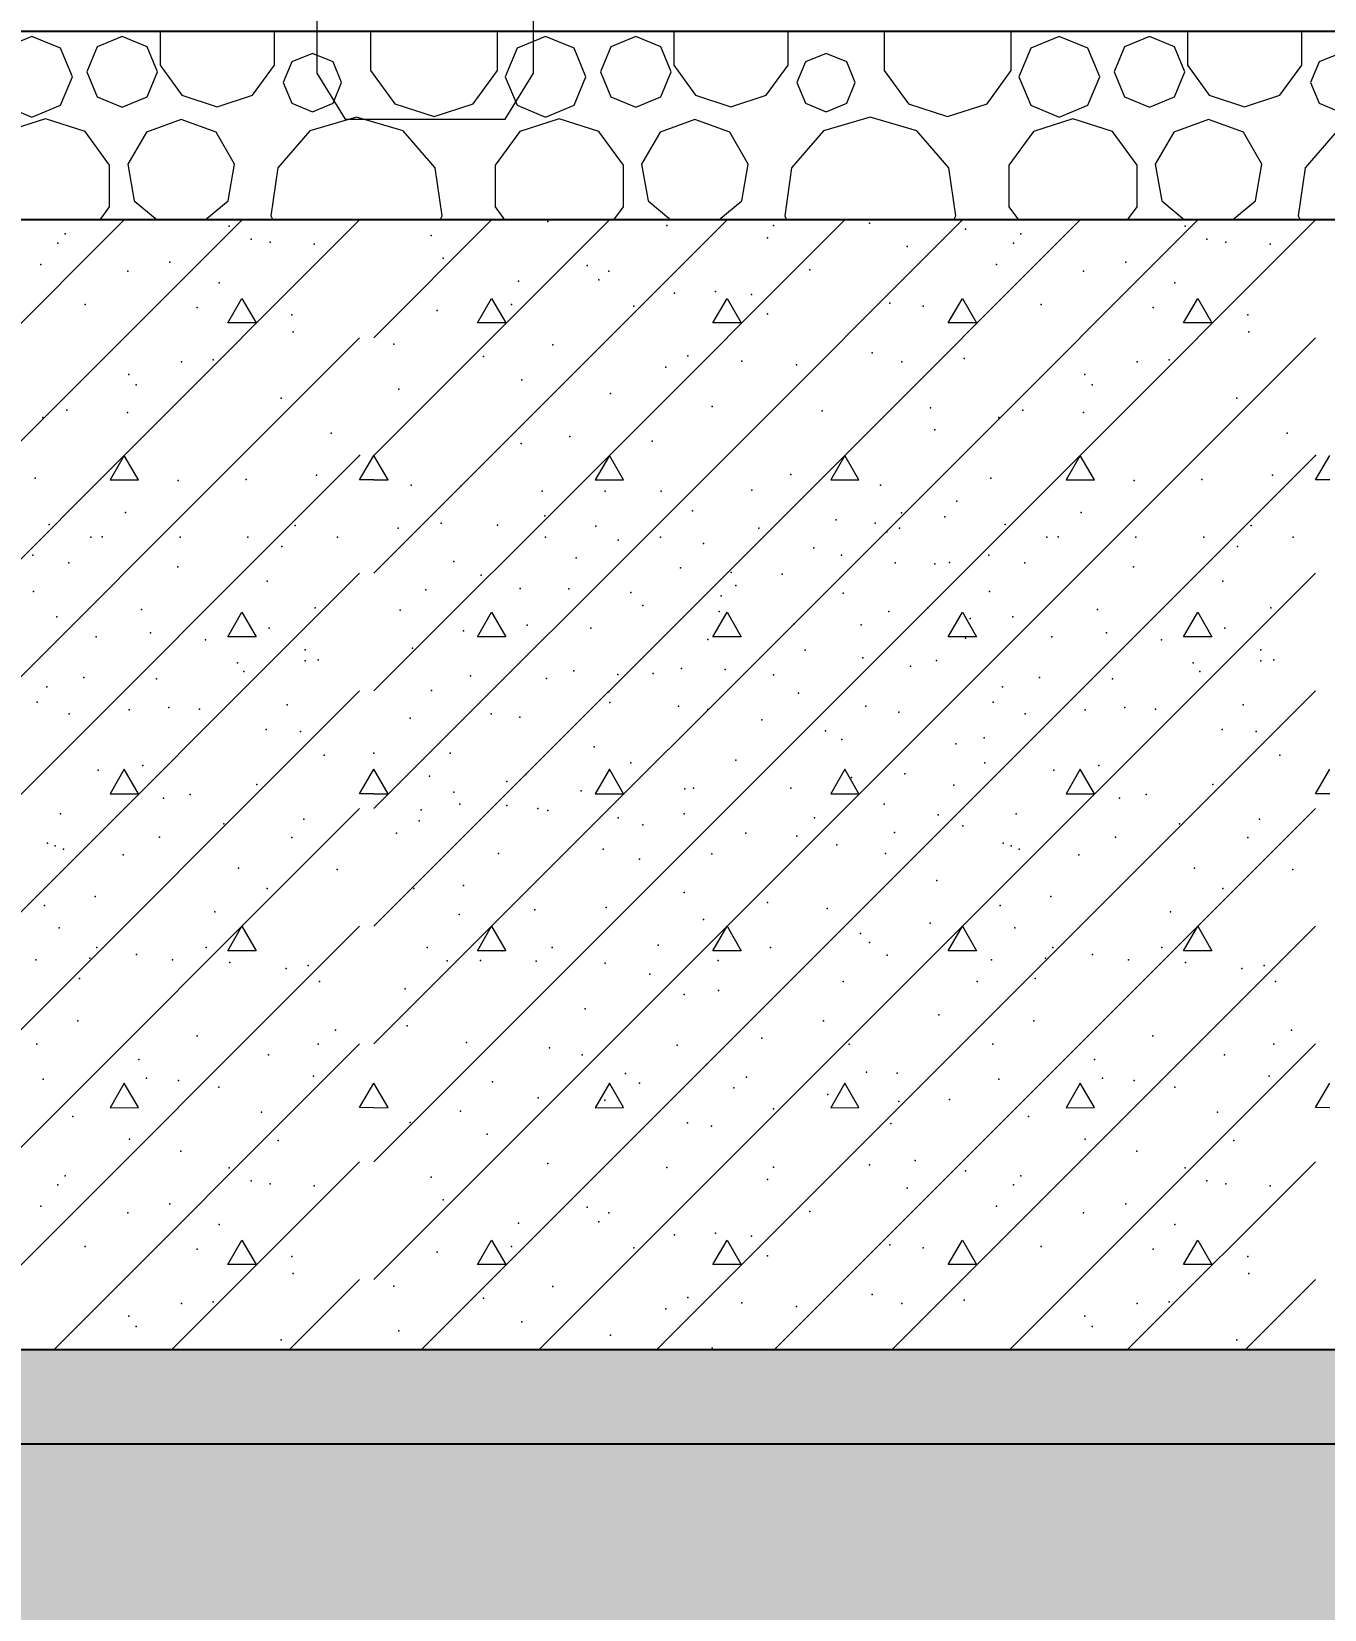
# Model space of a CAD drawing. Header units: millimetres. Extents: x 18162 to 7085488, y 72188 to 247925.
# Drawn here: x 4254033 to 4255406, y 98527 to 100203 of the extents above; entities that cross this region are included whole.
import ezdxf

# ---------------------------------------------------------------- set-up
doc = ezdxf.new("R2010")
doc.units = ezdxf.units.MM
doc.header["$MEASUREMENT"] = 0
for name, color, linetype in [('Drawing & Figure', 7, 'Continuous'), ('Interior - Furniture', 7, 'Continuous'), ('Structural - Bearing', 7, 'Continuous')]:
    doc.layers.add(name, color=color, linetype=linetype)
doc.styles.add('GENERATED_STYLE_3', font='', dxfattribs={"width": 0.8})
doc.styles.get('GENERATED_STYLE_3').set_extended_font_data('ISOCPEUR MON')
doc.dimstyles.new('GENERATED_STYLE__12', dxfattribs={"dimtxt": 330.000007, "dimasz": 171, "dimexe": 0.18, "dimexo": 150, "dimgap": 0, "dimtad": 1, "dimdec": 0, "dimzin": 0, "dimdsep": 46, "dimtxsty": 'GENERATED_STYLE_3', "dimblk": 'ARROWHEAD_2', "dimblk1": 'ARROWHEAD_2', "dimblk2": 'ARROWHEAD_2', "dimcen": 0.09, "dimclrd": 13, "dimclre": 13, "dimclrt": 13, "dimadec": 0, "dimazin": 0, "dimtfac": 1, "dimtdec": 4, "dimtmove": 0, "dimatfit": 3, "dimfxl": 1, "dimtolj": 1, "dimtzin": 0, "dimarcsym": 0})

# ---------------------------------------------------------------- blocks, each defined once
blk = doc.blocks.new('*X1456', base_point=(4294986.6, 104752.7))
at = {"layer": 'Structural - Bearing', "color": 7, "linetype": 'Continuous', "lineweight": 9}
for p, q in [((4253881.5, 99752.6), (4254131.6, 100002.7)), ((4254006.5, 99752.6), (4254256.6, 100002.7)), ((4254131.5, 99752.6), (4254381.5, 100002.6)), ((4254396.7, 99877.6), (4254521.7, 100002.7)), ((4254396.7, 100002.6), (4254396.7, 100002.7)), ((4254396.7, 99752.6), (4254646.7, 100002.7)), ((4254521.7, 99752.6), (4254771.7, 100002.7)), ((4254646.7, 99752.6), (4254896.7, 100002.7)), ((4254771.7, 99752.6), (4255021.7, 100002.7)), ((4254896.7, 99752.6), (4255146.7, 100002.7)), ((4255021.7, 99752.6), (4255271.7, 100002.7)), ((4255146.7, 99752.6), (4255396.7, 100002.6)), ((4254241.4, 99893.3), (4254256.5, 99919.3)), ((4254256.5, 99919.3), (4254271.5, 99893.3)), ((4254506.5, 99893.3), (4254521.7, 99919.3)), ((4254521.7, 99919.3), (4254536.6, 99893.3)), ((4254756.5, 99893.3), (4254771.7, 99919.3)), ((4254771.7, 99919.3), (4254786.6, 99893.3)), ((4255006.5, 99893.3), (4255021.7, 99919.3)), ((4255021.7, 99919.3), (4255036.6, 99893.3)), ((4255256.5, 99893.3), (4255271.7, 99919.3)), ((4255271.7, 99919.3), (4255286.6, 99893.3)), ((4254271.5, 99893.3), (4254241.4, 99893.3)), ((4254536.6, 99893.3), (4254506.5, 99893.3)), ((4254786.6, 99893.3), (4254756.5, 99893.3)), ((4255036.6, 99893.3), (4255006.5, 99893.3)), ((4255286.6, 99893.3), (4255256.5, 99893.3)), ((4254256.5, 99752.6), (4254381.5, 99877.6)), ((4255271.7, 99752.6), (4255396.7, 99877.6)), ((4253381.5, 98877.6), (4254256.5, 99752.6)), ((4253381.5, 99002.6), (4254131.5, 99752.6)), ((4253431.6, 98802.7), (4254381.5, 99752.6)), ((4254131.5, 99752.6), (4254116.6, 99726.6)), ((4254146.7, 99726.6), (4254131.5, 99752.6)), ((4254381.5, 99726.6), (4254396.7, 99752.6)), ((4254396.7, 98877.6), (4255271.7, 99752.6)), ((4254396.7, 99002.6), (4255146.7, 99752.6)), ((4254396.7, 99627.6), (4254521.7, 99752.6)), ((4254396.7, 99127.6), (4255021.7, 99752.6)), ((4254396.7, 99252.6), (4254896.7, 99752.6)), ((4254396.7, 99377.6), (4254771.7, 99752.6)), ((4254396.7, 99502.6), (4254646.7, 99752.6)), ((4254411.8, 99726.6), (4254396.7, 99752.6)), ((4254446.8, 98802.7), (4255396.7, 99752.6)), ((4254646.7, 99752.6), (4254631.8, 99726.6)), ((4254661.8, 99726.6), (4254646.7, 99752.6)), ((4254896.7, 99752.6), (4254881.8, 99726.6)), ((4254911.8, 99726.6), (4254896.7, 99752.6)), ((4255146.7, 99752.6), (4255131.8, 99726.6)), ((4255161.8, 99726.6), (4255146.7, 99752.6)), ((4255396.7, 99726.6), (4255411.8, 99752.6)), ((4254116.6, 99726.6), (4254146.7, 99726.6)), ((4254396.7, 99726.6), (4254381.5, 99726.6)), ((4254396.7, 99726.6), (4254411.8, 99726.6)), ((4254631.8, 99726.6), (4254661.8, 99726.6)), ((4254881.8, 99726.6), (4254911.8, 99726.6)), ((4255131.8, 99726.6), (4255161.8, 99726.6)), ((4255411.8, 99726.6), (4255396.7, 99726.6)), ((4253556.6, 98802.7), (4254381.5, 99627.6)), ((4254571.8, 98802.7), (4255396.7, 99627.6)), ((4254241.4, 99560), (4254256.5, 99586)), ((4254256.5, 99586), (4254271.5, 99559.9)), ((4254506.5, 99560), (4254521.7, 99586)), ((4254521.7, 99586), (4254536.6, 99559.9)), ((4254756.5, 99560), (4254771.7, 99586)), ((4254771.7, 99586), (4254786.6, 99559.9)), ((4255006.5, 99560), (4255021.7, 99586)), ((4255021.7, 99586), (4255036.6, 99559.9)), ((4255256.5, 99560), (4255271.7, 99586)), ((4255271.7, 99586), (4255286.6, 99559.9)), ((4254271.5, 99559.9), (4254241.4, 99560)), ((4254536.6, 99559.9), (4254506.5, 99560)), ((4254786.6, 99559.9), (4254756.5, 99560)), ((4255036.6, 99559.9), (4255006.5, 99560)), ((4255286.6, 99559.9), (4255256.5, 99560)), ((4253681.6, 98802.7), (4254381.5, 99502.6)), ((4254696.8, 98802.7), (4255396.7, 99502.6)), ((4254131.5, 99419.3), (4254116.6, 99393.3)), ((4254146.7, 99393.3), (4254131.5, 99419.3)), ((4254381.5, 99393.3), (4254396.7, 99419.3)), ((4254411.8, 99393.3), (4254396.7, 99419.3)), ((4254646.7, 99419.3), (4254631.8, 99393.3)), ((4254661.8, 99393.3), (4254646.7, 99419.3)), ((4254896.7, 99419.3), (4254881.8, 99393.3)), ((4254911.8, 99393.3), (4254896.7, 99419.3)), ((4255146.7, 99419.3), (4255131.8, 99393.3)), ((4255161.8, 99393.3), (4255146.7, 99419.3)), ((4255396.7, 99393.3), (4255411.8, 99419.3)), ((4254116.6, 99393.3), (4254146.7, 99393.3)), ((4254396.7, 99393.3), (4254381.5, 99393.3)), ((4254396.7, 99393.3), (4254411.8, 99393.3)), ((4254631.8, 99393.3), (4254661.8, 99393.3)), ((4254881.8, 99393.3), (4254911.8, 99393.3)), ((4255131.8, 99393.3), (4255161.8, 99393.3)), ((4255411.8, 99393.3), (4255396.7, 99393.3)), ((4253806.6, 98802.7), (4254381.5, 99377.6)), ((4254821.8, 98802.7), (4255396.7, 99377.6)), ((4253931.6, 98802.7), (4254381.5, 99252.6)), ((4254241.4, 99226.6), (4254256.5, 99252.6)), ((4254256.5, 99252.6), (4254271.5, 99226.6)), ((4254506.5, 99226.6), (4254521.7, 99252.6)), ((4254521.7, 99252.6), (4254536.6, 99226.6)), ((4254756.5, 99226.6), (4254771.7, 99252.6)), ((4254771.7, 99252.6), (4254786.6, 99226.6)), ((4254946.8, 98802.7), (4255396.7, 99252.6)), ((4255006.5, 99226.6), (4255021.7, 99252.6)), ((4255021.7, 99252.6), (4255036.6, 99226.6)), ((4255256.5, 99226.6), (4255271.7, 99252.6)), ((4255271.7, 99252.6), (4255286.6, 99226.6)), ((4254271.5, 99226.6), (4254241.4, 99226.6)), ((4254536.6, 99226.6), (4254506.5, 99226.6)), ((4254786.6, 99226.6), (4254756.5, 99226.6)), ((4255036.6, 99226.6), (4255006.5, 99226.6)), ((4255286.6, 99226.6), (4255256.5, 99226.6)), ((4254056.6, 98802.7), (4254381.5, 99127.6)), ((4255071.8, 98802.7), (4255396.7, 99127.6)), ((4254131.5, 99086), (4254116.6, 99059.9)), ((4254146.7, 99060), (4254131.5, 99086)), ((4254381.5, 99060), (4254396.7, 99086)), ((4254411.8, 99060), (4254396.7, 99086)), ((4254646.7, 99086), (4254631.8, 99059.9)), ((4254661.8, 99060), (4254646.7, 99086)), ((4254896.7, 99086), (4254881.8, 99059.9)), ((4254911.8, 99060), (4254896.7, 99086)), ((4255146.7, 99086), (4255131.8, 99059.9)), ((4255161.8, 99060), (4255146.7, 99086)), ((4255396.7, 99060), (4255411.8, 99086)), ((4254116.6, 99059.9), (4254146.7, 99060)), ((4254396.7, 99059.9), (4254381.5, 99060)), ((4254396.7, 99059.9), (4254411.8, 99060)), ((4254631.8, 99059.9), (4254661.8, 99060)), ((4254881.8, 99059.9), (4254911.8, 99060)), ((4255131.8, 99059.9), (4255161.8, 99060)), ((4255411.8, 99059.9), (4255396.7, 99060)), ((4254181.6, 98802.7), (4254381.5, 99002.6)), ((4255196.8, 98802.7), (4255396.7, 99002.6)), ((4254241.4, 98893.3), (4254256.5, 98919.3)), ((4254256.5, 98919.3), (4254271.5, 98893.3)), ((4254506.5, 98893.3), (4254521.7, 98919.3)), ((4254521.7, 98919.3), (4254536.6, 98893.3)), ((4254756.5, 98893.3), (4254771.7, 98919.3)), ((4254771.7, 98919.3), (4254786.6, 98893.3)), ((4255006.5, 98893.3), (4255021.7, 98919.3)), ((4255021.7, 98919.3), (4255036.6, 98893.3)), ((4255256.5, 98893.3), (4255271.7, 98919.3)), ((4255271.7, 98919.3), (4255286.6, 98893.3)), ((4254271.5, 98893.3), (4254241.4, 98893.3)), ((4254536.6, 98893.3), (4254506.5, 98893.3)), ((4254786.6, 98893.3), (4254756.5, 98893.3)), ((4255036.6, 98893.3), (4255006.5, 98893.3)), ((4255286.6, 98893.3), (4255256.5, 98893.3)), ((4254306.6, 98802.7), (4254381.5, 98877.6)), ((4255321.8, 98802.7), (4255396.7, 98877.6))]:
    blk.add_line(p, q, dxfattribs=at)
for p in [(4254581.2, 100000.9), (4254922.9, 99999.2), (4254068.6, 99987.8), (4254243.1, 99996.1), (4254266.3, 99982.2), (4254457.5, 99986.2), (4254707.9, 99996.6), (4254814.7, 99983.8), (4254820.9, 99996.9), (4255024.9, 99993), (4255083.7, 99987.8), (4255258.3, 99996.1), (4255281.4, 99982.2), (4254060.9, 99978.1), (4254286.4, 99979.1), (4254333.2, 99976.9), (4254963.1, 99974.5), (4255076, 99978.1), (4255301.5, 99979.1), (4255348.4, 99976.9), (4254042.9, 99955.4), (4254135.2, 99948.3), (4254179.9, 99957.9), (4254470.1, 99962.1), (4254623.1, 99954.4), (4254646.3, 99948.2), (4254859.6, 99949.8), (4255058, 99955.4), (4255150.3, 99948.3), (4255195.1, 99957.9), (4254232.3, 99935.9), (4254550.1, 99937.5), (4254635.5, 99939), (4255247.4, 99935.9), (4254715.8, 99925), (4254759.4, 99926.8), (4254797.8, 99923.5), (4254090.1, 99912.7), (4254209.1, 99909.6), (4254309.6, 99901.9), (4254464, 99906.4), (4254542.8, 99912.7), (4254672.6, 99911.1), (4254814.5, 99902.9), (4254944.6, 99914.2), (4254980.1, 99911.1), (4255105.3, 99912.7), (4255224.3, 99909.6), (4255324.7, 99901.9), (4254310.8, 99884), (4255325.9, 99884), (4254417.8, 99870.7), (4254586.6, 99869.9), (4254192.2, 99852), (4254226.1, 99854), (4254513.1, 99857.8), (4254729.9, 99858.4), (4254787.4, 99852.6), (4254845.3, 99848.8), (4254926, 99861.7), (4254957.4, 99852), (4254957.4, 99852), (4255023.4, 99855.5), (4255207.4, 99852), (4255241.3, 99854), (4254136.5, 99838.5), (4254553.7, 99832.7), (4254706.6, 99846.2), (4255151.6, 99838.5), (4254144.2, 99827.7), (4254423, 99823), (4254647.8, 99818.4), (4255159.4, 99827.7), (4254070.7, 99800.7), (4254135, 99798.3), (4254298, 99813.5), (4254756, 99804.5), (4254872.6, 99799.9), (4254987.8, 99803), (4255085.8, 99800.7), (4255150.1, 99798.3), (4255313.1, 99813.5), (4254045.2, 99792.7), (4255060.3, 99792.7), (4254351.4, 99776.2), (4254553.1, 99765.1), (4254604.6, 99772.8), (4254692.1, 99767.6), (4254992.5, 99779.8), (4255366.5, 99776.2), (4254381.5, 99752.6), (4254381.5, 99752.6), (4254381.5, 99752.6), (4254396.7, 99752.6), (4254396.7, 99752.6), (4254396.7, 99752.6), (4255396.7, 99752.6), (4255396.7, 99752.6), (4255396.7, 99752.6), (4254335.8, 99731.7), (4254839.4, 99732.5), (4255351, 99731.7), (4254036.8, 99728.6), (4254188.7, 99726), (4254260.9, 99727.2), (4254436.3, 99720.9), (4254488.9, 99719.8), (4254575.4, 99714.5), (4254642.3, 99714.5), (4254701.6, 99714.5), (4254798.2, 99715.8), (4254934.7, 99720.9), (4255051.9, 99728.6), (4255203.9, 99726), (4255276.1, 99727.2), (4255015.8, 99704.2), (4254132.8, 99692), (4254468.1, 99680.7), (4254578.3, 99688.4), (4254735.1, 99693.9), (4254887.7, 99684.1), (4254929.1, 99680.7), (4254956.9, 99691.5), (4255002.9, 99687.4), (4255147.9, 99692), (4254051.7, 99679.4), (4254096.1, 99665.9), (4254108.1, 99666), (4254190.8, 99665.9), (4254262.9, 99665.9), (4254313.2, 99678.1), (4254358, 99665.8), (4254422.3, 99675.5), (4254528, 99678.7), (4254578.8, 99665.9), (4254632.5, 99677.6), (4254701.2, 99665.9), (4254805.5, 99675.5), (4254941.5, 99671.4), (4254954.8, 99675.5), (4255066.9, 99679.4), (4255111.2, 99665.9), (4255123.3, 99666), (4255206, 99665.9), (4255278.1, 99665.9), (4255328.3, 99678.1), (4255373.1, 99665.8), (4254034.5, 99646.7), (4254298.8, 99656), (4254656.2, 99662.6), (4254746.6, 99659.1), (4254864, 99654.3), (4254893.3, 99646.6), (4255049.6, 99646.7), (4255313.9, 99656), (4254072.8, 99638.5), (4254188.3, 99634.3), (4254481.4, 99639.8), (4254611.4, 99643.7), (4254722.2, 99633.4), (4254950.1, 99638.5), (4254992.5, 99637.4), (4255007.9, 99639), (4255087.9, 99638.5), (4255203.4, 99634.3), (4254283.3, 99618.9), (4254510.6, 99625.3), (4254776.1, 99628.2), (4254781.2, 99614.6), (4254830.2, 99626.6), (4255298.4, 99618.9), (4254035.2, 99608.2), (4254451.8, 99609.8), (4254552, 99611.2), (4254603.8, 99610.8), (4254669.5, 99606.9), (4254765.3, 99603.4), (4254895.1, 99606.5), (4255050.4, 99608.2), (4254060, 99581.2), (4254149.9, 99588.9), (4254334.2, 99590.9), (4254424.7, 99588.3), (4254682.4, 99593.4), (4254763.4, 99587), (4254943.7, 99587), (4254984.9, 99590.8), (4255030, 99579.3), (4255075.1, 99581.2), (4255165, 99588.9), (4255349.3, 99590.9), (4254159.5, 99564.2), (4254285.3, 99569), (4254491.7, 99566.4), (4254559.3, 99572.2), (4254626.9, 99569), (4254842.6, 99573.5), (4254914.1, 99572.8), (4255174.7, 99564.2), (4255300.4, 99569), (4254101.6, 99559.9), (4254217.9, 99556.9), (4254323.5, 99546.2), (4254437.7, 99547.8), (4254751.4, 99557.1), (4254854.8, 99545.8), (4255024.8, 99558.7), (4255116.7, 99559.9), (4255233, 99556.9), (4255338.6, 99546.2), (4254251.7, 99532.3), (4254323.6, 99534.5), (4254337.4, 99535.4), (4254915.8, 99537.7), (4254994.1, 99534.9), (4255266.9, 99532.3), (4255338.7, 99534.5), (4255352.5, 99535.4), (4254088.6, 99516.9), (4254165.9, 99515.3), (4254258.6, 99523.1), (4254499.2, 99518.5), (4254580.1, 99515.8), (4254608.9, 99523.9), (4254655.6, 99520), (4254693.4, 99521), (4254723.5, 99526.5), (4254769.8, 99525.2), (4254820.9, 99519.7), (4254966.5, 99528.8), (4255103.7, 99516.9), (4255181, 99515.3), (4255273.7, 99523.1), (4254049.2, 99506.8), (4254457.8, 99503), (4254646.3, 99501.4), (4254847.5, 99500.2), (4255064.3, 99506.8), (4254039.1, 99490.6), (4254136.7, 99482.3), (4254178.9, 99484.8), (4254211.5, 99483.2), (4254211.5, 99483.2), (4254304.6, 99487.8), (4254647.1, 99490.1), (4254720.3, 99486.4), (4254751.4, 99482.9), (4254919.2, 99486.5), (4254954.2, 99480), (4255054.3, 99490.6), (4255151.9, 99482.3), (4255194, 99484.8), (4255226.6, 99483.2), (4255226.6, 99483.2), (4255319.7, 99487.8), (4254073.1, 99478.3), (4254435.1, 99473.6), (4254521.1, 99478.3), (4254551.8, 99474.6), (4254808.7, 99471.9), (4255088.3, 99478.3), (4254282.3, 99461.7), (4254318.7, 99459.3), (4254876.3, 99460.1), (4254893.5, 99451.1), (4255014.8, 99446.2), (4255044.8, 99452.6), (4255297.4, 99461.7), (4255333.8, 99459.3), (4254343.7, 99434.4), (4254396.7, 99436.3), (4254477.5, 99436.3), (4254630.6, 99443), (4254780.9, 99429.1), (4255358.8, 99434.4), (4254103.7, 99418.3), (4254151.3, 99423.4), (4254455.6, 99411.9), (4254557.9, 99413.9), (4254669.4, 99426), (4254960.4, 99414.4), (4255045.4, 99426), (4255118.8, 99418.3), (4255166.5, 99423.4), (4254272.4, 99403.1), (4254481.4, 99395.1), (4254537.7, 99406.3), (4254616.6, 99396.4), (4254726.9, 99398.6), (4254735.9, 99399.4), (4254839.5, 99399.4), (4254903.8, 99410.6), (4255012.5, 99402.5), (4255287.5, 99403.1), (4254173.2, 99388.7), (4254201.6, 99392.5), (4254487.8, 99382.2), (4254537.7, 99380.7), (4254938.5, 99382.2), (4255188.4, 99388.7), (4255216.7, 99392.5), (4254063.8, 99371.9), (4254237.1, 99361.4), (4254322.2, 99366.4), (4254444.7, 99364.6), (4254447, 99376.3), (4254570.6, 99377.8), (4254581.4, 99375.5), (4254656.2, 99367.8), (4254726, 99371.9), (4254864.5, 99367.8), (4254995.9, 99371), (4255078.9, 99371.9), (4255252.2, 99361.4), (4255337.3, 99366.4), (4254168.9, 99347.1), (4254309.6, 99346.9), (4254420.8, 99351.3), (4254682.4, 99360.3), (4254791.6, 99351.5), (4254845.7, 99348.4), (4254949.7, 99352.3), (4255022.2, 99359.1), (4255184.1, 99347.1), (4255324.7, 99346.9), (4254050, 99340.7), (4254058.2, 99338.1), (4254067, 99334.5), (4254130.3, 99328.4), (4254528.9, 99329.9), (4254640.1, 99334.5), (4254755.6, 99329.4), (4254888.4, 99339.1), (4254939.9, 99329.9), (4255065.1, 99340.7), (4255073.3, 99338.1), (4255082.1, 99334.5), (4255145.4, 99328.4), (4254252.9, 99314.2), (4254357.5, 99312.9), (4254678.9, 99323.9), (4255268, 99314.2), (4255372.6, 99312.9), (4254491.7, 99296), (4254994.4, 99301.3), (4254100.5, 99284.1), (4254283.3, 99292.8), (4254439.2, 99292.8), (4254726.1, 99288.4), (4254814.6, 99278), (4255115.7, 99284.1), (4255298.4, 99292.8), (4254046.7, 99274.5), (4254227.7, 99268.1), (4254487.1, 99265), (4254567.7, 99270.2), (4254643.2, 99272.7), (4254878, 99271.5), (4255061.8, 99274.5), (4255242.8, 99268.1), (4254062.3, 99251.1), (4254746.6, 99259.9), (4254913.3, 99244.9), (4254987.5, 99256), (4255077.5, 99251.1), (4254102.5, 99230.1), (4254218.4, 99230.1), (4254453.1, 99230.1), (4254586, 99230.1), (4254698.6, 99232.5), (4254817.8, 99230.1), (4254923.1, 99235.4), (4255117.6, 99230.1), (4255233.5, 99230.1), (4254037.6, 99217.1), (4254094.8, 99218.6), (4254144.6, 99222.8), (4254182.9, 99217.1), (4254243.5, 99214), (4254326.8, 99210.8), (4254474.5, 99215.8), (4254509.7, 99216.1), (4254532.9, 99226.4), (4254569, 99215.6), (4254642.3, 99213.5), (4254762.1, 99216.1), (4254941.8, 99221.9), (4255052.7, 99217.1), (4255109.9, 99218.6), (4255159.8, 99222.8), (4255198, 99217.1), (4255258.6, 99214), (4255342, 99210.8), (4254084, 99197), (4254303.4, 99207.8), (4254338.9, 99193.9), (4254689.6, 99201.6), (4254895.1, 99193.9), (4255037.3, 99194), (4255099.1, 99197), (4255318.5, 99207.8), (4255354.1, 99193.9), (4254430, 99186.2), (4254726.1, 99180.1), (4254762.6, 99184.3), (4254620.9, 99165), (4254082.3, 99152.2), (4254431.9, 99146.7), (4254874.2, 99152.2), (4254996.5, 99158.6), (4255097.4, 99152.2), (4254038.8, 99127.4), (4254208.9, 99136.1), (4254337.4, 99127.5), (4254356, 99142.4), (4254494.9, 99129), (4254808.5, 99133.7), (4254901.3, 99127.5), (4255053.9, 99127.4), (4255224, 99136.1), (4255352.5, 99127.5), (4255371.2, 99142.4), (4254146.9, 99111), (4254284.7, 99116.2), (4254583.1, 99123.4), (4254618, 99116.2), (4254718.6, 99126.4), (4255162, 99111), (4255299.9, 99116.2), (4254332.5, 99093.4), (4254663.9, 99096.3), (4254749.8, 99105.8), (4254919.8, 99097.6), (4254952.3, 99096.6), (4255347.6, 99093.4), (4254045.3, 99090.4), (4254155.2, 99091.2), (4254189, 99088.8), (4254232, 99081.8), (4254522.7, 99087.3), (4254678.7, 99085.9), (4254778.8, 99080.9), (4254792.4, 99092.4), (4255060.5, 99090.4), (4255170.3, 99091.2), (4255204.2, 99088.8), (4255247.2, 99081.8), (4254571.1, 99070.3), (4254641.8, 99067.8), (4254878.9, 99074.1), (4254954.3, 99066.7), (4255007.9, 99068.7), (4254076.9, 99050.6), (4254277.4, 99055.1), (4254277.4, 99055.1), (4254435.1, 99044.2), (4254488.7, 99056.4), (4254729.8, 99043.9), (4254820.9, 99058.7), (4254945.8, 99043.2), (4255092, 99050.6), (4255292.6, 99055.1), (4255292.6, 99055.1), (4254137, 99026.6), (4254516.8, 99032), (4254755.1, 99040.5), (4255152.1, 99026.6), (4254191.7, 99013.7), (4254294.8, 99025), (4255206.9, 99013.7), (4255309.9, 99025), (4254243.1, 98996.1), (4254581.2, 99000.8), (4254707.9, 98996.5), (4254820.9, 98996.8), (4254922.9, 98999.2), (4254971.4, 99003.7), (4255024.9, 98993), (4255258.3, 98996.1), (4254060.9, 98978.1), (4254068.6, 98987.7), (4254266.3, 98982.2), (4254286.4, 98979.1), (4254333.2, 98976.9), (4254457.5, 98986.2), (4254814.7, 98983.8), (4255076, 98978.1), (4255083.7, 98987.7), (4255281.4, 98982.2), (4255301.5, 98979.1), (4255348.4, 98976.9), (4254470.1, 98962.1), (4254963.1, 98974.5), (4254042.9, 98955.4), (4254135.2, 98948.3), (4254179.9, 98957.9), (4254623.1, 98954.4), (4254646.3, 98948.2), (4254859.6, 98949.8), (4255058, 98955.4), (4255150.3, 98948.3), (4255195.1, 98957.9), (4254232.3, 98935.9), (4254550.1, 98937.5), (4254635.5, 98938.9), (4254759.4, 98926.8), (4255247.4, 98935.9), (4254090.1, 98912.7), (4254209.1, 98909.6), (4254542.8, 98912.7), (4254672.6, 98911.1), (4254715.8, 98925), (4254797.8, 98923.5), (4254944.6, 98914.2), (4254980.1, 98911.1), (4255105.3, 98912.7), (4255224.3, 98909.6), (4254309.6, 98901.9), (4254464, 98906.4), (4254814.5, 98902.8), (4255324.7, 98901.9), (4254310.8, 98884), (4255325.9, 98884), (4254417.8, 98870.6), (4254586.6, 98869.9), (4254926, 98861.7), (4254192.2, 98851.9), (4254226.1, 98853.9), (4254513.1, 98857.8), (4254706.6, 98846.2), (4254729.9, 98858.4), (4254787.4, 98852.6), (4254845.3, 98848.7), (4254957.4, 98851.9), (4254957.4, 98851.9), (4255023.4, 98855.5), (4255207.4, 98851.9), (4255241.3, 98853.9), (4254136.5, 98838.5), (4254144.2, 98827.7), (4254553.7, 98832.7), (4255151.6, 98838.5), (4255159.4, 98827.7), (4254298, 98813.5), (4254423, 98823), (4254647.8, 98818.4), (4255313.1, 98813.5), (4254756, 98804.5), (4254987.8, 98803)]:
    blk.add_point(p, dxfattribs=at)
blk = doc.blocks.new('*X1493', base_point=(4294986.6, 104752.7))
at = {"layer": 'Structural - Bearing', "color": 7, "linetype": 'Continuous', "lineweight": 9}
for p, q in [((4254169.6, 100202.7), (4254169.6, 100166.9)), ((4254291, 100166.9), (4254291, 100202.7)), ((4254393, 100202.7), (4254393, 100161.4)), ((4254528, 100161.4), (4254528, 100202.7)), ((4254715.1, 100202.7), (4254715.1, 100166.9)), ((4254836.5, 100166.9), (4254836.5, 100202.7)), ((4254938.6, 100202.7), (4254938.6, 100161.4)), ((4255073.5, 100161.4), (4255073.5, 100202.7)), ((4255260.7, 100202.7), (4255260.7, 100166.9)), ((4255382.1, 100166.9), (4255382.1, 100202.7)), ((4254033.5, 100197.6), (4254003.1, 100185)), ((4254063.8, 100185), (4254033.5, 100197.6)), ((4254076.4, 100154.7), (4254063.8, 100185)), ((4254102.6, 100186.6), (4254091.6, 100160)), ((4254129.2, 100197.6), (4254102.6, 100186.6)), ((4254155.8, 100186.6), (4254129.2, 100197.6)), ((4254166.8, 100160), (4254155.8, 100186.6)), ((4254548.7, 100185), (4254536.1, 100154.7)), ((4254579, 100197.6), (4254548.7, 100185)), ((4254609.4, 100185), (4254579, 100197.6)), ((4254621.9, 100154.7), (4254609.4, 100185)), ((4254648.2, 100186.6), (4254637.2, 100160)), ((4254674.8, 100197.6), (4254648.2, 100186.6)), ((4254701.4, 100186.6), (4254674.8, 100197.6)), ((4254712.4, 100160), (4254701.4, 100186.6)), ((4255094.3, 100185), (4255081.7, 100154.7)), ((4255124.6, 100197.6), (4255094.3, 100185)), ((4255154.9, 100185), (4255124.6, 100197.6)), ((4255167.5, 100154.7), (4255154.9, 100185)), ((4255193.7, 100186.6), (4255182.7, 100160)), ((4255220.3, 100197.6), (4255193.7, 100186.6)), ((4255246.9, 100186.6), (4255220.3, 100197.6)), ((4255257.9, 100160), (4255246.9, 100186.6)), ((4254169.6, 100166.9), (4254192.8, 100135)), ((4254267.8, 100135), (4254291, 100166.9)), ((4254309.4, 100170.4), (4254300.3, 100148.5)), ((4254331.3, 100179.5), (4254309.4, 100170.4)), ((4254353.3, 100170.4), (4254331.3, 100179.5)), ((4254362.3, 100148.5), (4254353.3, 100170.4)), ((4254715.1, 100166.9), (4254738.3, 100135)), ((4254813.3, 100135), (4254836.5, 100166.9)), ((4254855, 100170.4), (4254845.9, 100148.5)), ((4254876.9, 100179.5), (4254855, 100170.4)), ((4254898.8, 100170.4), (4254876.9, 100179.5)), ((4254907.9, 100148.5), (4254898.8, 100170.4)), ((4255260.7, 100166.9), (4255283.9, 100135)), ((4255358.9, 100135), (4255382.1, 100166.9)), ((4255400.5, 100170.4), (4255391.4, 100148.5)), ((4255422.5, 100179.5), (4255400.5, 100170.4)), ((4254063.8, 100124.4), (4254076.4, 100154.7)), ((4254091.6, 100160), (4254102.6, 100133.4)), ((4254155.8, 100133.4), (4254166.8, 100160)), ((4254393, 100161.4), (4254418.8, 100125.9)), ((4254502.2, 100125.9), (4254528, 100161.4)), ((4254536.1, 100154.7), (4254548.7, 100124.4)), ((4254609.4, 100124.4), (4254621.9, 100154.7)), ((4254637.2, 100160), (4254648.2, 100133.4)), ((4254701.4, 100133.4), (4254712.4, 100160)), ((4254938.6, 100161.4), (4254964.3, 100125.9)), ((4255047.8, 100125.9), (4255073.5, 100161.4)), ((4255081.7, 100154.7), (4255094.3, 100124.4)), ((4255154.9, 100124.4), (4255167.5, 100154.7)), ((4255182.7, 100160), (4255193.7, 100133.4)), ((4255246.9, 100133.4), (4255257.9, 100160)), ((4254102.6, 100133.4), (4254129.2, 100122.4)), ((4254129.2, 100122.4), (4254155.8, 100133.4)), ((4254192.8, 100135), (4254230.3, 100122.8)), ((4254230.3, 100122.8), (4254267.8, 100135)), ((4254300.3, 100148.5), (4254309.4, 100126.5)), ((4254353.3, 100126.5), (4254362.3, 100148.5)), ((4254648.2, 100133.4), (4254674.8, 100122.4)), ((4254674.8, 100122.4), (4254701.4, 100133.4)), ((4254738.3, 100135), (4254775.8, 100122.8)), ((4254775.8, 100122.8), (4254813.3, 100135)), ((4254845.9, 100148.5), (4254855, 100126.5)), ((4254898.8, 100126.5), (4254907.9, 100148.5)), ((4255193.7, 100133.4), (4255220.3, 100122.4)), ((4255220.3, 100122.4), (4255246.9, 100133.4)), ((4255283.9, 100135), (4255321.4, 100122.8)), ((4255321.4, 100122.8), (4255358.9, 100135)), ((4255391.4, 100148.5), (4255400.5, 100126.5)), ((4254003.1, 100124.4), (4254033.5, 100111.8)), ((4254033.5, 100111.8), (4254063.8, 100124.4)), ((4254309.4, 100126.5), (4254331.3, 100117.5)), ((4254331.3, 100117.5), (4254353.3, 100126.5)), ((4254418.8, 100125.9), (4254460.5, 100112.4)), ((4254460.5, 100112.4), (4254502.2, 100125.9)), ((4254548.7, 100124.4), (4254579, 100111.8)), ((4254579, 100111.8), (4254609.4, 100124.4)), ((4254855, 100126.5), (4254876.9, 100117.5)), ((4254876.9, 100117.5), (4254898.8, 100126.5)), ((4254964.3, 100125.9), (4255006, 100112.4)), ((4255006, 100112.4), (4255047.8, 100125.9)), ((4255094.3, 100124.4), (4255124.6, 100111.8)), ((4255124.6, 100111.8), (4255154.9, 100124.4)), ((4255400.5, 100126.5), (4255422.5, 100117.5)), ((4254048, 100110.2), (4254005.9, 100096.6)), ((4254090, 100096.6), (4254048, 100110.2)), ((4254192, 100109.4), (4254155, 100096)), ((4254229, 100096), (4254192, 100109.4)), ((4254378.2, 100111.8), (4254328.5, 100097.2)), ((4254427.8, 100097.2), (4254378.2, 100111.8)), ((4254593.5, 100110.2), (4254551.5, 100096.6)), ((4254635.6, 100096.6), (4254593.5, 100110.2)), ((4254737.6, 100109.4), (4254700.6, 100096)), ((4254774.6, 100096), (4254737.6, 100109.4)), ((4254923.7, 100111.8), (4254874.1, 100097.2)), ((4254973.4, 100097.2), (4254923.7, 100111.8)), ((4255139.1, 100110.2), (4255097, 100096.6)), ((4255181.1, 100096.6), (4255139.1, 100110.2)), ((4255283.1, 100109.4), (4255246.2, 100096)), ((4255320.1, 100096), (4255283.1, 100109.4)), ((4254116, 100060.8), (4254090, 100096.6)), ((4254155, 100096), (4254135.4, 100061.9)), ((4254248.7, 100061.9), (4254229, 100096)), ((4254328.5, 100097.2), (4254294.7, 100058.1)), ((4254461.7, 100058.1), (4254427.8, 100097.2)), ((4254551.5, 100096.6), (4254525.5, 100060.8)), ((4254661.6, 100060.8), (4254635.6, 100096.6)), ((4254700.6, 100096), (4254680.9, 100061.9)), ((4254794.2, 100061.9), (4254774.6, 100096)), ((4254874.1, 100097.2), (4254840.2, 100058.1)), ((4255007.3, 100058.1), (4254973.4, 100097.2)), ((4255097, 100096.6), (4255071, 100060.8)), ((4255207.1, 100060.8), (4255181.1, 100096.6)), ((4255246.2, 100096), (4255226.5, 100061.9)), ((4255339.8, 100061.9), (4255320.1, 100096)), ((4255419.7, 100097.2), (4255385.8, 100058.1)), ((4254116, 100016.6), (4254116, 100060.8)), ((4254135.4, 100061.9), (4254142.2, 100023.1)), ((4254241.8, 100023.1), (4254248.7, 100061.9)), ((4254294.7, 100058.1), (4254287.3, 100006.9)), ((4254469.1, 100006.9), (4254461.7, 100058.1)), ((4254525.5, 100060.8), (4254525.5, 100016.6)), ((4254661.6, 100016.6), (4254661.6, 100060.8)), ((4254680.9, 100061.9), (4254687.8, 100023.1)), ((4254787.4, 100023.1), (4254794.2, 100061.9)), ((4254840.2, 100058.1), (4254832.9, 100006.9)), ((4255014.6, 100006.9), (4255007.3, 100058.1)), ((4255071, 100060.8), (4255071, 100016.6)), ((4255207.1, 100016.6), (4255207.1, 100060.8)), ((4255226.5, 100061.9), (4255233.3, 100023.1)), ((4255333, 100023.1), (4255339.8, 100061.9)), ((4255385.8, 100058.1), (4255378.4, 100006.9)), ((4254106, 100002.7), (4254116, 100016.6)), ((4254142.2, 100023.1), (4254166.5, 100002.7)), ((4254217.5, 100002.7), (4254241.8, 100023.1)), ((4254525.5, 100016.6), (4254535.5, 100002.7)), ((4254651.5, 100002.7), (4254661.6, 100016.6)), ((4254687.8, 100023.1), (4254712.1, 100002.7)), ((4254763.1, 100002.7), (4254787.4, 100023.1)), ((4255071, 100016.6), (4255081.1, 100002.7)), ((4255197.1, 100002.7), (4255207.1, 100016.6)), ((4255233.3, 100023.1), (4255257.7, 100002.7)), ((4255308.6, 100002.7), (4255333, 100023.1)), ((4254287.3, 100006.9), (4254289.2, 100002.7)), ((4254467.1, 100002.7), (4254469.1, 100006.9)), ((4254832.9, 100006.9), (4254834.8, 100002.7)), ((4255012.7, 100002.7), (4255014.6, 100006.9)), ((4255378.4, 100006.9), (4255380.3, 100002.7))]:
    blk.add_line(p, q, dxfattribs=at)
blk = doc.blocks.new('*D1582', base_point=(4294986.6, 104752.7))
at = {"color": 12, "linetype": 'Continuous', "lineweight": 35}
for p, q in [((4242680.2, 104817.7), (4242905.2, 104687.8)), ((4242680.2, 100067.7), (4242905.2, 99937.8))]:
    blk.add_line(p, q, dxfattribs=at)
at = {"color": 13, "linetype": 'Continuous', "lineweight": 13}
for p, q in [((4244092.8, 104752.7), (4242623.9, 104752.7)), ((4242792.7, 100002.7), (4242792.7, 104752.7)), ((4242961.4, 100002.7), (4242623.9, 100002.7)), ((4242792.7, 99892.7), (4242792.7, 100002.7))]:
    blk.add_line(p, q, dxfattribs=at)
at = {"color": 13, "lineweight": 13, "char_height": 330, "attachment_point": 7, "rotation": 90, "style": 'GENERATED_STYLE_3'}
for s, insert in [('\\A1;{\\pql;\\fISOCPEUR MON|b0|i0|c0|p0;\\W0.800000;600}', (4242822.5, 104134.4)), ('\\A1;{\\pql;\\fISOCPEUR MON|b0|i0|c0|p0;\\W0.800000;4,750}', (4242888.3, 101672.9))]:
    blk.add_mtext(s, dxfattribs=dict(at, insert=insert))
blk = doc.blocks.new('ARROWHEAD_2')
at = {"color": 0, "linetype": 'Continuous', "lineweight": 0}
for p, q in [((-0.3781, -0.655), (0.3781, 0.655)), ((0, 0), (-1, 0))]:
    blk.add_line(p, q, dxfattribs=at)
blk = doc.blocks.new('*D1584', base_point=(4294986.6, 104752.7))
at = {"color": 12, "linetype": 'Continuous', "lineweight": 35}
for p, q in [((4241780.2, 105417.7), (4242005.2, 105287.8)), ((4241780.2, 100067.7), (4242005.2, 99937.8))]:
    blk.add_line(p, q, dxfattribs=at)
at = {"color": 13, "linetype": 'Continuous', "lineweight": 13}
for p, q in [((4241892.7, 100002.7), (4241892.7, 105352.7)), ((4242863.1, 100002.7), (4241723.9, 100002.7)), ((4241892.7, 99892.7), (4241892.7, 100002.7))]:
    blk.add_line(p, q, dxfattribs=at)
at = {"color": 13, "lineweight": 13, "insert": (4241988.3, 102262.7), "char_height": 330, "attachment_point": 7, "rotation": 90, "style": 'GENERATED_STYLE_3'}
blk.add_mtext('\\A1;{\\pql;\\fISOCPEUR MON|b0|i0|c0|p0;\\W0.800000;5,350}', dxfattribs=at)

msp = doc.modelspace()

# ---------------------------------------------------------------- hatches: boundary and pattern name
at = {"linetype": 'Continuous', "lineweight": 13}
h = msp.add_hatch(dxfattribs=at)
h.set_pattern_fill('Earth_0003', color=254, style=0, pattern_type=2)
h.set_pattern_definition([(45, (4294986.6, 104752.7), (-413.6575, 413.6575), []), (45, (4294848.7, 104890.6), (-827.315, 827.315), []), (45, (4294710.8, 105028.5), (-827.315, 827.315), []), (135, (4294572.92, 105166.36), (137.88582, 137.88582), [585, -585])])
h.paths.add_polyline_path([(4169933.2, 102402.7), (4169933.2, 72524.1), (4334524.9, 72524.1), (4334524.9, 102402.7), (4280613.1, 102402.7), (4276913.1, 98702.7), (4275213.1, 98702.7), (4243013.1, 98702.7), (4242913.1, 98702.7), (4240913.1, 98702.7), (4237213.1, 102402.7)])
at = {"layer": 'Structural - Bearing', "linetype": 'Continuous', "lineweight": 9}
h = msp.add_hatch(dxfattribs=at)
h.set_pattern_fill('Structural_Concrete_0003', style=0, pattern_type=2)
h.set_pattern_definition([(0, (4294986.6, 104752.7), (0, 467.6537), [45, -225]), (0, (4295121.6, 104986.53), (0, 467.6537), [45, -225]), (60, (4294986.6, 104752.7), (-405, 233.827), [45, -225]), (60, (4295256.6, 104752.7), (-405, 233.827), [45, -225]), (120, (4295031.6, 104752.7), (405, 233.827), [45, -225]), (120, (4295301.6, 104752.7), (405, 233.827), [45, -225]), (0, (4294986.58, 104797.71), (0, 90), [0, -90, 0, -135]), (45, (4295031.58, 104797.71), (-63.63961, 63.63961), [0, -67.5, 0, -112.5])])
h.paths.add_polyline_path([(4275313.1, 98802.7), (4242913.1, 98802.7), (4242913.1, 98702.7), (4275313.1, 98702.7)])

# ---------------------------------------------------------------- linework, layer by layer
at = {"color": 7, "linetype": 'Continuous', "lineweight": 13, "flags": 128}
msp.add_lwpolyline([(4169933.2, 102402.7), (4169933.2, 72524.1), (4334524.9, 72524.1), (4334524.9, 102402.7), (4280613.1, 102402.7), (4276913.1, 98702.7), (4275213.1, 98702.7), (4243013.1, 98702.7), (4242913.1, 98702.7), (4240913.1, 98702.7), (4237213.1, 102402.7)], close=True, dxfattribs=at)
at = {"layer": 'Drawing & Figure', "color": 7, "linetype": 'Continuous', "lineweight": 13}
msp.add_lwpolyline([(4237213.1, 102402.7), (4240913.1, 98702.7), (4242913.1, 98702.7), (4276913.1, 98702.7), (4280613.1, 102402.7)], dxfattribs=at)
at = {"layer": 'Interior - Furniture', "color": 7, "linetype": 'Continuous', "lineweight": 13}
for p, q in [((4254336, 100158.6), (4254366, 100109.8)), ((4254536, 100109.8), (4254566, 100158.6)), ((4254366, 100109.8), (4254536, 100109.8))]:
    msp.add_line(p, q, dxfattribs=at)
at = {"layer": 'Interior - Furniture', "color": 7, "linetype": 'Continuous', "lineweight": 13, "flags": 128}
for points in [[(4254336, 100486.8), (4254336, 100459.3), (4254336, 100386.1), (4254336, 100322.7), (4254336, 100259.3), (4254336, 100186.2), (4254336, 100158.6)], [(4254566, 100158.6), (4254566, 100186.2), (4254566, 100259.3), (4254566, 100322.7), (4254566, 100386.1), (4254566, 100459.3), (4254566, 100486.8)]]:
    msp.add_lwpolyline(points, dxfattribs=at)
at = {"layer": 'Structural - Bearing', "color": 7, "linetype": 'Continuous', "lineweight": 25}
for p, q in [((4256912.9, 100202.7), (4250763.1, 100202.7)), ((4256912.9, 100002.7), (4250763.1, 100002.7)), ((4275213.1, 98802.7), (4243013.1, 98802.7)), ((4275313.1, 98702.7), (4242913.1, 98702.7))]:
    msp.add_line(p, q, dxfattribs=at)

# ---------------------------------------------------------------- block references
at = {"layer": 'Structural - Bearing', "lineweight": 0}
for name in ['*X1493', '*X1456']:
    msp.add_blockref(name, (4294986.6, 104752.7), dxfattribs=at)

# ---------------------------------------------------------------- dimensions: what is measured, and where the dimension line sits
at = {"color": 13, "linetype": 'Continuous', "lineweight": 13}
for base, p2, picture, middle in [((4241892.7, 105352.7), (4243763.1, 105352.7), '*D1584', (4241661.7, 102815.5)), ((4242792.7, 104752.7), (4244242.8, 104752.7), '*D1582', (4242561.7, 102225.7))]:
    dim = msp.add_linear_dim(base=base, p1=(4259113.1, 100002.7), p2=p2, angle=90, dimstyle='GENERATED_STYLE__12', dxfattribs=at)
    dim.commit()
    dim.dimension.update_dxf_attribs({"geometry": picture, "text_midpoint": middle, "dimtype": 160, "text_rotation": 90})

doc.saveas('drawing.dxf')
